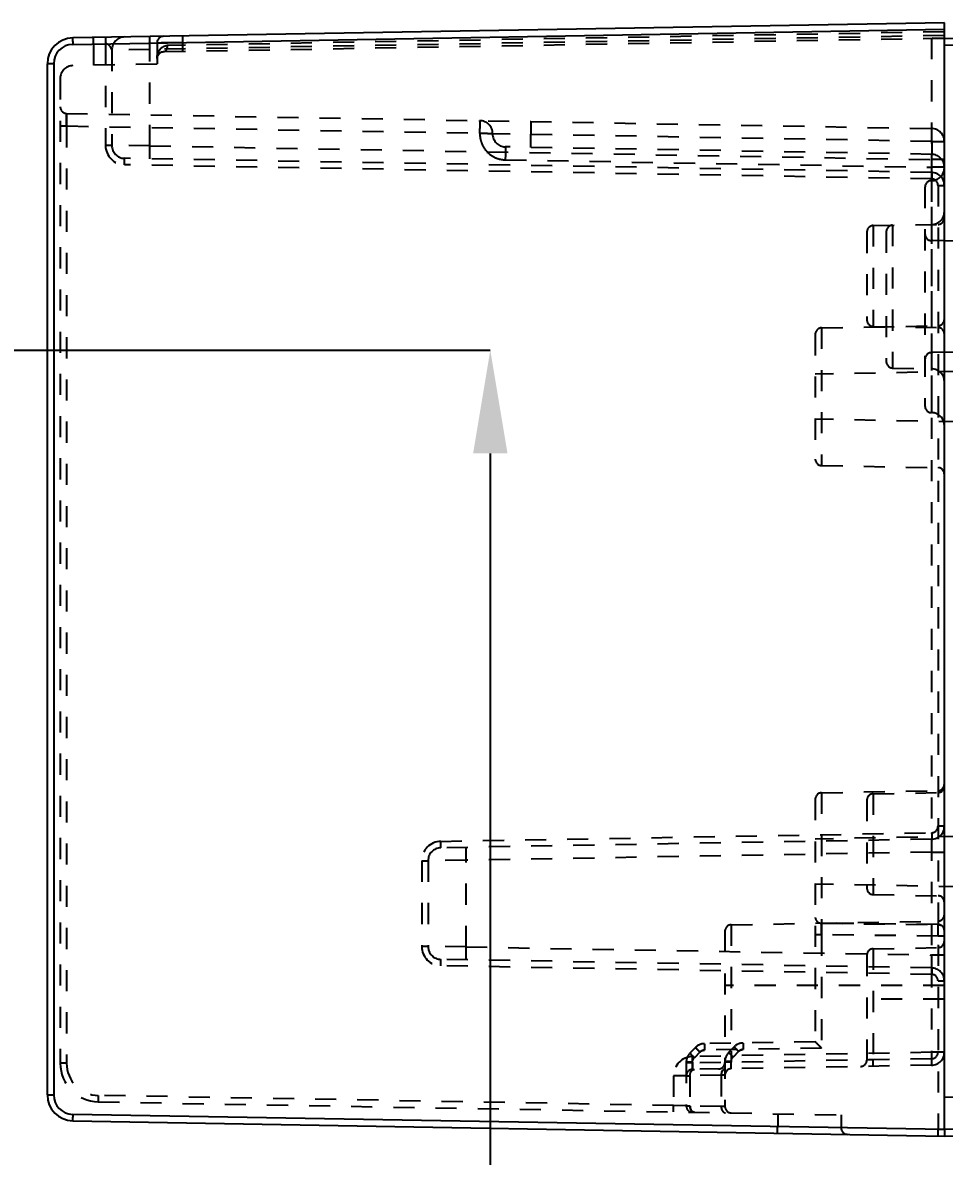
# Model space of a CAD drawing. Header units: millimetres. Extents: x 1803 to 4269, y -6912 to 1836.
# Drawn here: x 3189.3 to 3260.7, y -3.8 to 84 of the extents above; entities that cross this region are included whole.
import ezdxf

# ---------------------------------------------------------------- set-up
doc = ezdxf.new("R2010")
doc.units = ezdxf.units.MM
doc.header["$LTSCALE"] = 16.335
doc.header["$PDMODE"] = 3
doc.header["$PDSIZE"] = 0.3125
doc.linetypes.add('HIDDEN', pattern=[0.2, 0.1, -0.1])
doc.layers.get('0').update_dxf_attribs({"linetype": 'CONTINUOUS'})
doc.layers.get('Defpoints').update_dxf_attribs({"linetype": 'CONTINUOUS'})
doc.layers.add('DEFAULT_2', color=8, linetype='HIDDEN')
doc.styles.get("Standard").update_dxf_attribs({"font": 'txt', "width": 0.8})
doc.dimstyles.new('11', dxfattribs={"dimtxt": 8, "dimasz": 8, "dimexe": 0, "dimexo": 0, "dimgap": 0, "dimtad": 0, "dimdsep": 46, "dimtxsty": 'Standard', "dimcen": 0, "dimclrd": 4, "dimclre": 4, "dimclrt": 6, "dimazin": 0, "dimtp": 0.01, "dimtm": 0.01, "dimtfac": 1, "dimtofl": 0, "dimtmove": 0, "dimatfit": 3, "dimfxl": 0, "dimtolj": 1, "dimarcsym": 0})

# ---------------------------------------------------------------- blocks, each defined once
blk = doc.blocks.new('*D6')
at = {"color": 4, "lineweight": -2}
for p, q in [((3149.382, 58.666), (3225.516, 58.666)), ((3225.516, 50.666), (3225.516, -39.573)), ((3225.516, -153.334), (3225.516, -55.573)), ((3149.382, -161.334), (3225.516, -161.334))]:
    blk.add_line(p, q, dxfattribs=at)
at = {"color": 4}
for points in [[(3224.182, 50.666), (3226.849, 50.666), (3225.516, 58.666)], [(3224.182, -153.334), (3226.849, -153.334), (3225.516, -161.334)]]:
    blk.add_solid(points, dxfattribs=at)
at = {"layer": 'Defpoints', "color": 0}
for p in [(3149.382, 58.666), (3225.516, 58.666), (3149.382, -161.334)]:
    blk.add_point(p, dxfattribs=at)
at = {"color": 6, "insert": (3225.516, -47.573), "char_height": 8, "attachment_point": 5, "rotation": 90}
blk.add_mtext('\\A1;220', dxfattribs=at)

msp = doc.modelspace()

# ---------------------------------------------------------------- linework, layer by layer
at = {"color": 7, "linetype": 'Continuous'}
for p, q in [((3260.694, 84.021), (3193.159, 82.842)), ((3193.159, 82.342), (3260.694, 83.521)), ((3260.694, -1.692), (3260.694, 84.021)), ((3296.203, 82.188), (3260.694, 82.808)), ((3260.694, 82.308), (3293.746, 81.731)), ((3191.194, 0.986), (3191.194, 80.842)), ((3191.685, 80.842), (3191.194, 80.842)), ((3191.685, 80.842), (3191.685, 0.986)), ((3191.194, 0.986), (3191.685, 0.986)), ((3260.694, -1.692), (3193.159, -0.514)), ((3193.159, -1.014), (3260.694, -2.192)), ((3266.703, -1.588), (3260.694, -1.692)), ((3260.694, -2.192), (3270.203, -2.026))]:
    msp.add_line(p, q, dxfattribs=at)
for centre, radius, start, end in [((3193.194, 80.842), 2, 91, 180), ((3193.185, 80.842), 1.5, 90.99969, 179.99388), ((3193.194, 0.986), 2, 180, 269), ((3193.185, 0.986), 1.5, 180.00597, 269.0002)]:
    msp.add_arc(centre, radius, start, end, dxfattribs=at)
for points, knots in [([(3193.159, 82.842), (3193.158, 82.842), (3193.158, 82.837), (3193.157, 82.831), (3193.157, 82.818), (3193.156, 82.794), (3193.156, 82.752), (3193.155, 82.691), (3193.156, 82.616), (3193.157, 82.498), (3193.158, 82.406), (3193.159, 82.342)], [0, 0, 0, 0, 0.005172, 0.019758, 0.043651, 0.076615, 0.168733, 0.292893, 0.444316, 0.617851, 1, 1, 1, 1]), ([(3193.159, -0.514), (3193.158, -0.577), (3193.157, -0.67), (3193.156, -0.788), (3193.155, -0.863), (3193.156, -0.924), (3193.156, -0.966), (3193.157, -0.99), (3193.157, -1.003), (3193.158, -1.009), (3193.158, -1.014), (3193.159, -1.014)], [0, 0, 0, 0, 0.38185, 0.555134, 0.706574, 0.830886, 0.923122, 0.956173, 0.980151, 0.994803, 1, 1, 1, 1])]:
    msp.add_open_spline(points, degree=3, knots=knots, dxfattribs=at)
at = {"layer": 'DEFAULT_2', "color": 8, "linetype": 'HIDDEN'}
for p, q in [((3260.694, 83.021), (3199.142, 81.947)), ((3260.694, 82.808), (3200.185, 81.751)), ((3260.694, 83.308), (3200.48, 82.251)), ((3259.711, 82.825), (3259.711, 4.29)), ((3260.694, 82.808), (3259.751, 82.824)), ((3194.781, 82.37), (3194.781, 80.722)), ((3195.703, 82.386), (3195.703, 74.516)), ((3199.142, 81.947), (3196.194, 81.912)), ((3196.194, 81.912), (3196.194, 74.516)), ((3199.142, 74.482), (3199.142, 81.947)), ((3201.659, 82.49), (3199.694, 82.465)), ((3199.694, 82.465), (3201.659, 82.49)), ((3199.694, 82.465), (3199.694, 80.808)), ((3201.659, 82.49), (3201.659, 82.277)), ((3199.694, 80.808), (3193.176, 80.694)), ((3192.194, 79.694), (3192.194, 3.452)), ((3270.203, 79.642), (3260.694, 79.808)), ((3192.685, 76.995), (3259.711, 75.825)), ((3192.685, 75.995), (3192.194, 75.995)), ((3192.685, 75.995), (3192.685, 3.451)), ((3259.711, 74.825), (3192.685, 75.995)), ((3259.711, 74.825), (3260.694, 74.825)), ((3196.194, 74.516), (3195.703, 74.516)), ((3199.142, 74.482), (3196.194, 74.516)), ((3199.142, 74.482), (3259.711, 73.425)), ((3259.711, 73.825), (3226.676, 74.401)), ((3259.711, 72.425), (3197.176, 73.516)), ((3259.711, 71.925), (3197.177, 73.016)), ((3226.677, 73.402), (3259.711, 72.825)), ((3260.694, 73.425), (3259.711, 73.425)), ((3260.694, 72.825), (3259.711, 72.825)), ((3259.194, 71.29), (3259.194, 54.325)), ((3259.694, 71.79), (3259.694, 53.825)), ((3260.203, 71.425), (3260.203, -1.684)), ((3260.203, 71.425), (3260.694, 71.425)), ((3254.694, 67.812), (3254.694, 61.004)), ((3255.185, 68.311), (3260.203, 68.399)), ((3255.185, 68.311), (3255.185, 60.504)), ((3256.194, 67.838), (3256.194, 57.778)), ((3256.685, 68.338), (3256.685, 57.278)), ((3264.694, 67.058), (3259.685, 67.145)), ((3250.694, 59.892), (3250.694, 50.224)), ((3251.185, 60.392), (3260.203, 60.549)), ((3251.185, 60.392), (3251.185, 49.724)), ((3255.185, 60.504), (3260.203, 60.416)), ((3264.694, 58.558), (3259.685, 58.47)), ((3256.685, 57.278), (3259.711, 57.225)), ((3261.894, 57.003), (3250.694, 56.808)), ((3261.894, 53.112), (3250.694, 53.308)), ((3251.185, 49.724), (3260.203, 49.566)), ((3250.694, 23.89), (3250.694, 5.108)), ((3251.185, 24.392), (3260.203, 24.549)), ((3251.185, 24.392), (3251.185, 14.287)), ((3254.694, 23.812), (3254.694, 17.004)), ((3255.185, 24.311), (3260.203, 24.399)), ((3255.185, 24.311), (3255.185, 16.504)), ((3221.677, 20.627), (3259.711, 21.29)), ((3260.694, 21.79), (3260.203, 21.79)), ((3259.711, 20.79), (3221.676, 20.127)), ((3261.894, 21.003), (3250.694, 20.808)), ((3259.711, 19.791), (3223.642, 19.161)), ((3259.711, 19.791), (3260.694, 19.791)), ((3220.203, 19.127), (3220.203, 12.488)), ((3220.203, 19.127), (3220.694, 19.127)), ((3223.642, 19.161), (3220.694, 19.127)), ((3220.694, 19.127), (3220.694, 12.489)), ((3223.642, 12.454), (3223.642, 19.161)), ((3261.894, 17.112), (3250.694, 17.308)), ((3255.185, 16.504), (3260.203, 16.416)), ((3244.185, 14.169), (3260.203, 14.449)), ((3244.185, 14.169), (3244.185, 3.519)), ((3260.203, 14.184), (3251.185, 14.287)), ((3260.203, 14.184), (3251.185, 14.287)), ((3251.185, 14.287), (3260.203, 14.184)), ((3251.185, 14.287), (3260.203, 14.184)), ((3243.694, 13.669), (3243.694, 0.096)), ((3251.185, 13.393), (3250.694, 13.393)), ((3260.203, 13.297), (3251.185, 13.393)), ((3251.185, 13.393), (3251.185, 4.616)), ((3260.694, 13.297), (3260.203, 13.297)), ((3220.694, 12.489), (3220.203, 12.489)), ((3223.642, 12.454), (3220.694, 12.489)), ((3223.642, 12.454), (3259.711, 11.825)), ((3255.185, 12.311), (3260.203, 12.399)), ((3255.185, 12.311), (3255.185, 3.711)), ((3259.711, 10.825), (3221.676, 11.489)), ((3254.694, 11.81), (3254.694, 3.694)), ((3260.694, 11.825), (3259.711, 11.825)), ((3259.711, 10.325), (3221.677, 10.989)), ((3260.203, 9.825), (3260.694, 9.825)), ((3260.694, 9.458), (3243.694, 9.458)), ((3260.694, 8.408), (3254.694, 8.408)), ((3241.407, 4.659), (3240.981, 4.225)), ((3250.694, 5.108), (3242.103, 4.958)), ((3251.185, 4.616), (3242.103, 4.458)), ((3244.407, 4.711), (3243.981, 4.277)), ((3241.185, 3.524), (3240.694, 3.524)), ((3240.694, 3.524), (3240.694, 0.148)), ((3259.711, 4.29), (3241.185, 3.967)), ((3259.711, 3.79), (3241.185, 3.467)), ((3241.185, 3.524), (3241.185, 3.467)), ((3241.755, 4.308), (3241.329, 3.874)), ((3244.185, 3.576), (3243.694, 3.576)), ((3244.185, 3.519), (3243.694, 3.502)), ((3244.185, 3.519), (3243.694, 3.519)), ((3244.755, 4.361), (3244.329, 3.927)), ((3255.185, 3.711), (3254.694, 3.694)), ((3260.694, 4.29), (3259.711, 4.29)), ((3192.685, 3.452), (3192.194, 3.452)), ((3241.185, 3.467), (3240.694, 3.467)), ((3259.711, 3.29), (3241.185, 2.967)), ((3240.694, 2.467), (3239.711, 2.467)), ((3239.711, 2.467), (3239.711, 0.174)), ((3240.694, 2.467), (3240.987, 2.47)), ((3243.401, 2.512), (3240.987, 2.47)), ((3240.987, 2.47), (3240.987, 0.146)), ((3243.694, 2.52), (3243.401, 2.512)), ((3243.401, 2.512), (3243.401, 0.104)), ((3239.711, 0.174), (3195.142, 0.952)), ((3260.694, 0.807), (3265.203, 0.886)), ((3195.142, 0.452), (3252.694, -0.553)), ((3240.694, 0.148), (3239.711, 0.174)), ((3240.694, 0.148), (3240.987, 0.146)), ((3243.401, 0.104), (3240.987, 0.146)), ((3243.694, 0.096), (3243.401, 0.104)), ((3247.781, -0.467), (3247.781, -1.467)), ((3252.694, -0.553), (3252.694, -1.561)), ((3260.694, -1.684), (3260.203, -1.684)), ((3260.694, -1.684), (3260.694, -2.192))]:
    msp.add_line(p, q, dxfattribs=at)
for centre, radius, start, end in [((3197.194, 81.912), 1, 91, 180), ((3200.194, 82.465), 0.5, 90.99812, 179.99998), ((3200.194, 81.252), 0.5, 91, 180), ((3200.929, 81.252), 1.235, 166.38592, 180.0272), ((3193.194, 79.694), 1, 91, 180), ((3192.694, 77.495), 0.5, 180, 269), ((3224.694, 75.436), 1, 359.00873, 89), ((3259.694, 74.825), 1, 0, 89), ((3226.55, 75.405), 1.846, 179.04544, 185.53092), ((3226.694, 75.401), 1, 179.00872, 269.00127), ((3197.203, 74.516), 1.5, 180.00305, 269.00309), ((3197.194, 74.516), 1, 180, 269), ((3259.694, 72.825), 1, 0, 89), ((3226.717, 75.424), 2.023, 246.68276, 262.87584), ((3226.712, 75.384), 1.983, 262.88062, 268.98303), ((3259.694, 72.79), 1, 270, 0), ((3259.694, 71.425), 1, 0, 89), ((3259.694, 71.29), 0.5, 90, 180), ((3259.703, 71.425), 0.5, 359.99999, 89.00002), ((3259.694, 69.39), 1, 271, 0), ((3260.194, 68.899), 0.5, 271, 0), ((3255.194, 67.812), 0.5, 91, 180), ((3256.694, 67.838), 0.5, 91, 180), ((3259.694, 67.645), 0.5, 180, 269), ((3255.194, 61.004), 0.5, 180, 269), ((3260.194, 61.049), 0.5, 271, 0), ((3251.194, 59.892), 0.5, 91, 180), ((3260.194, 59.916), 0.5, 0, 89), ((3259.694, 57.97), 0.5, 91, 180), ((3256.694, 57.778), 0.5, 180, 269), ((3259.694, 56.225), 1, 0, 89), ((3259.694, 54.325), 0.5, 180, 270), ((3259.694, 52.825), 1, 0, 90), ((3251.194, 50.224), 0.5, 180, 269), ((3260.194, 49.066), 0.5, 0, 89), ((3260.194, 25.049), 0.5, 271, 0), ((3260.194, 24.899), 0.5, 271, 0), ((3251.194, 23.892), 0.5, 91, 180), ((3255.194, 23.812), 0.5, 91, 180), ((3259.694, 21.79), 1, 271, 0), ((3259.703, 21.79), 0.5, 270.99998, 0.00001), ((3221.703, 19.127), 1.5, 90.99677, 179.99681), ((3221.694, 19.127), 1, 90.99873, 179.99998), ((3255.194, 17.004), 0.5, 180, 269), ((3260.194, 15.916), 0.5, 0, 89), ((3260.194, 14.949), 0.5, 271, 0), ((3244.194, 13.67), 0.5, 91, 180), ((3236.396, 13.932), 23.808, 0.07183, 0.60708), ((3177.991, 13.792), 82.213, 359.65499, 0.11844), ((3221.703, 12.489), 1.5, 180.00305, 269.00309), ((3221.694, 12.489), 1, 180.00002, 269.00126), ((3255.194, 11.812), 0.5, 91, 180), ((3260.194, 12.899), 0.5, 271, 0), ((3259.694, 9.825), 1, 0, 89), ((3259.703, 9.825), 0.5, 359.99999, 89.00002), ((3242.12, 3.958), 1, 91, 135.5), ((3245.12, 4.01), 1, 91, 135.5), ((3241.211, 2.467), 1.5, 90.99955, 179.99409), ((3241.694, 3.524), 1, 135.5, 180), ((3244.694, 3.576), 1, 135.5, 180), ((3254.194, 3.694), 0.5, 271, 0), ((3259.694, 4.29), 1, 271, 0), ((3259.703, 4.29), 0.5, 270.99999, 0.00001), ((3195.194, 3.452), 3, 180, 269), ((3195.185, 3.452), 2.5, 180.00816, 268.99977), ((3241.194, 2.467), 0.5, 91, 180), ((3265.949, 3.027), 24.768, 178.98127, 179.55992), ((3243.194, 3.502), 0.5, 271, 0), ((3244.194, 2.52), 0.5, 91, 180), ((3241.194, 0.148), 0.5, 180, 269), ((3244.034, 0.099), 0.633, 179.57343, 185.1365), ((3244.194, 0.096), 0.5, 180, 269), ((3253.194, -1.561), 0.5, 180, 269)]:
    msp.add_arc(centre, radius, start, end, dxfattribs=at)
for points, knots in [([(3194.781, 82.37), (3194.78, 82.432), (3194.779, 82.524), (3194.778, 82.641), (3194.777, 82.719), (3194.778, 82.781), (3194.778, 82.823), (3194.779, 82.847), (3194.779, 82.86), (3194.781, 82.865), (3194.78, 82.87), (3194.781, 82.87)], [0, 0, 0, 0, 0.370112, 0.548887, 0.706758, 0.833087, 0.92481, 0.957333, 0.980773, 0.995002, 1, 1, 1, 1]), ([(3195.703, 82.886), (3195.702, 82.886), (3195.702, 82.881), (3195.701, 82.875), (3195.701, 82.862), (3195.7, 82.838), (3195.699, 82.795), (3195.699, 82.732), (3195.699, 82.654), (3195.7, 82.537), (3195.702, 82.447), (3195.703, 82.386)], [0, 0, 0, 0, 0.005231, 0.020085, 0.044431, 0.078031, 0.171986, 0.299914, 0.458045, 0.635703, 1, 1, 1, 1]), ([(3199.142, 81.947), (3199.14, 82.011), (3199.138, 82.139), (3199.136, 82.324), (3199.135, 82.495), (3199.134, 82.644), (3199.134, 82.753), (3199.135, 82.825), (3199.136, 82.867), (3199.137, 82.9), (3199.138, 82.925), (3199.14, 82.936), (3199.14, 82.946), (3199.142, 82.946)], [0, 0, 0, 0, 0.194574, 0.382415, 0.555216, 0.706577, 0.83085, 0.881362, 0.923384, 0.956446, 0.980326, 0.994857, 1, 1, 1, 1]), ([(3201.659, 82.99), (3201.658, 82.99), (3201.658, 82.985), (3201.657, 82.98), (3201.657, 82.967), (3201.656, 82.943), (3201.656, 82.901), (3201.655, 82.84), (3201.656, 82.765), (3201.657, 82.647), (3201.658, 82.554), (3201.659, 82.49)], [0, 0, 0, 0, 0.005172, 0.019758, 0.043651, 0.076615, 0.168733, 0.292893, 0.444316, 0.617851, 1, 1, 1, 1]), ([(3196.194, 81.912), (3196.193, 81.921), (3196.181, 81.949), (3196.165, 82.004), (3196.13, 82.077), (3196.062, 82.191), (3195.933, 82.323), (3195.782, 82.389), (3195.703, 82.386)], [0, 0, 0, 0, 0.035756, 0.123818, 0.239358, 0.37161, 0.669585, 1, 1, 1, 1]), ([(3199.694, 81.252), (3199.694, 81.361), (3199.723, 81.583), (3199.859, 81.897), (3200.106, 82.164), (3200.352, 82.249), (3200.48, 82.251)], [0, 0, 0, 0, 0.236065, 0.475499, 0.724752, 1, 1, 1, 1]), ([(3200.042, 82.076), (3200.018, 82.056), (3199.93, 81.972), (3199.86, 81.869), (3199.819, 81.788)], [0, 0, 0, 0, 0.255976, 1, 1, 1, 1]), ([(3200.48, 82.251), (3200.481, 82.19), (3200.465, 82.067), (3200.403, 81.872), (3200.271, 81.753), (3200.185, 81.751)], [0, 0, 0, 0, 0.297123, 0.585121, 1, 1, 1, 1]), ([(3201.659, 82.277), (3201.66, 82.215), (3201.661, 82.124), (3201.662, 82.006), (3201.663, 81.929), (3201.662, 81.866), (3201.662, 81.824), (3201.661, 81.8), (3201.661, 81.788), (3201.66, 81.782), (3201.66, 81.777), (3201.659, 81.777)], [0, 0, 0, 0, 0.370113, 0.548888, 0.706759, 0.833087, 0.924809, 0.957331, 0.980771, 0.995001, 1, 1, 1, 1]), ([(3192.685, 76.995), (3192.683, 76.995), (3192.686, 76.984), (3192.682, 76.973), (3192.683, 76.947), (3192.682, 76.915), (3192.682, 76.873), (3192.682, 76.801), (3192.681, 76.693), (3192.682, 76.543), (3192.682, 76.373), (3192.684, 76.187), (3192.685, 76.06), (3192.685, 75.995)], [0, 0, 0, 0, 0.005066, 0.019863, 0.044055, 0.07727, 0.119135, 0.169275, 0.292878, 0.444399, 0.617461, 0.805013, 1, 1, 1, 1]), ([(3192.685, 75.995), (3192.685, 76.06), (3192.684, 76.187), (3192.682, 76.373), (3192.682, 76.543), (3192.681, 76.693), (3192.682, 76.801), (3192.682, 76.873), (3192.682, 76.915), (3192.683, 76.947), (3192.682, 76.973), (3192.686, 76.984), (3192.683, 76.995), (3192.685, 76.995)], [0, 0, 0, 0, 0.194991, 0.382542, 0.555603, 0.707123, 0.830724, 0.880864, 0.922729, 0.955945, 0.980137, 0.994934, 1, 1, 1, 1]), ([(3224.711, 75.436), (3224.712, 75.501), (3224.714, 75.628), (3224.717, 75.813), (3224.718, 75.984), (3224.719, 76.134), (3224.718, 76.242), (3224.718, 76.315), (3224.717, 76.357), (3224.716, 76.389), (3224.715, 76.415), (3224.713, 76.426), (3224.713, 76.436), (3224.711, 76.436)], [0, 0, 0, 0, 0.194589, 0.382483, 0.555344, 0.706733, 0.830963, 0.881442, 0.923443, 0.956491, 0.980351, 0.994864, 1, 1, 1, 1]), ([(3228.642, 76.367), (3228.643, 76.367), (3228.643, 76.359), (3228.645, 76.348), (3228.646, 76.325), (3228.647, 76.294), (3228.648, 76.252), (3228.649, 76.178), (3228.649, 76.064), (3228.648, 75.908), (3228.646, 75.672), (3228.644, 75.49), (3228.642, 75.367)], [0, 0, 0, 0, 0.004388, 0.017167, 0.03906, 0.070665, 0.112367, 0.163771, 0.293294, 0.453164, 0.632119, 1, 1, 1, 1]), ([(3259.711, 74.825), (3259.712, 74.89), (3259.714, 75.017), (3259.717, 75.202), (3259.718, 75.373), (3259.719, 75.523), (3259.718, 75.632), (3259.718, 75.704), (3259.717, 75.746), (3259.716, 75.778), (3259.715, 75.804), (3259.713, 75.815), (3259.713, 75.825), (3259.711, 75.825)], [0, 0, 0, 0, 0.19458, 0.382472, 0.555333, 0.706724, 0.830956, 0.881436, 0.92344, 0.956492, 0.980355, 0.994869, 1, 1, 1, 1]), ([(3225.694, 75.436), (3225.694, 75.429), (3225.658, 75.422), (3225.611, 75.419), (3225.517, 75.42), (3225.399, 75.424), (3225.251, 75.427), (3225.02, 75.43), (3224.837, 75.434), (3224.711, 75.436)], [0, 0, 0, 0, 0.022, 0.07868, 0.170496, 0.294023, 0.444763, 0.617175, 1, 1, 1, 1]), ([(3224.863, 74.638), (3224.961, 74.403), (3225.248, 73.964), (3225.682, 73.667), (3225.916, 73.566)], [0, 0, 0, 0, 0.500014, 1, 1, 1, 1]), ([(3228.642, 75.367), (3228.64, 75.302), (3228.638, 75.175), (3228.636, 74.99), (3228.635, 74.819), (3228.634, 74.669), (3228.634, 74.56), (3228.635, 74.488), (3228.636, 74.446), (3228.637, 74.414), (3228.638, 74.388), (3228.64, 74.377), (3228.64, 74.367), (3228.642, 74.367)], [0, 0, 0, 0, 0.194566, 0.382404, 0.555205, 0.706568, 0.830844, 0.881358, 0.923381, 0.956445, 0.980326, 0.994857, 1, 1, 1, 1]), ([(3259.711, 74.825), (3259.712, 74.76), (3259.714, 74.632), (3259.717, 74.447), (3259.718, 74.276), (3259.719, 74.127), (3259.718, 74.018), (3259.718, 73.947), (3259.717, 73.905), (3259.716, 73.872), (3259.715, 73.846), (3259.713, 73.835), (3259.713, 73.825), (3259.711, 73.825)], [0, 0, 0, 0, 0.194965, 0.382482, 0.555504, 0.706982, 0.830543, 0.880666, 0.922518, 0.955727, 0.979925, 0.994758, 1, 1, 1, 1]), ([(3199.142, 73.482), (3199.14, 73.482), (3199.14, 73.492), (3199.138, 73.503), (3199.137, 73.529), (3199.136, 73.561), (3199.135, 73.603), (3199.134, 73.675), (3199.134, 73.784), (3199.135, 73.933), (3199.136, 74.104), (3199.138, 74.289), (3199.14, 74.417), (3199.142, 74.482)], [0, 0, 0, 0, 0.005134, 0.019641, 0.043491, 0.076525, 0.1185, 0.168941, 0.293113, 0.444484, 0.617394, 0.805377, 1, 1, 1, 1]), ([(3226.676, 74.401), (3226.678, 74.401), (3226.678, 74.393), (3226.68, 74.383), (3226.681, 74.359), (3226.682, 74.328), (3226.683, 74.286), (3226.684, 74.212), (3226.684, 74.098), (3226.683, 73.942), (3226.681, 73.707), (3226.679, 73.524), (3226.676, 73.402)], [0, 0, 0, 0, 0.004388, 0.017166, 0.039058, 0.07066, 0.11236, 0.163759, 0.293275, 0.453141, 0.632096, 1, 1, 1, 1]), ([(3259.711, 72.825), (3259.712, 72.89), (3259.714, 73.017), (3259.717, 73.202), (3259.718, 73.373), (3259.719, 73.523), (3259.718, 73.632), (3259.718, 73.704), (3259.717, 73.746), (3259.716, 73.778), (3259.715, 73.804), (3259.713, 73.815), (3259.713, 73.825), (3259.711, 73.825)], [0, 0, 0, 0, 0.194588, 0.382483, 0.555344, 0.706733, 0.83096, 0.881439, 0.923443, 0.956496, 0.98036, 0.994873, 1, 1, 1, 1]), ([(3197.176, 73.016), (3197.178, 73.078), (3197.179, 73.17), (3197.18, 73.287), (3197.18, 73.365), (3197.18, 73.427), (3197.179, 73.469), (3197.178, 73.493), (3197.178, 73.506), (3197.177, 73.511), (3197.177, 73.516), (3197.176, 73.516)], [0, 0, 0, 0, 0.370112, 0.548888, 0.70676, 0.833088, 0.924809, 0.957331, 0.980771, 0.995001, 1, 1, 1, 1]), ([(3259.718, 72.825), (3259.718, 72.84), (3259.718, 72.912), (3259.717, 73.047), (3259.714, 73.232), (3259.712, 73.36), (3259.711, 73.425)], [0, 0, 0, 0, 0.073441, 0.362029, 0.6748, 1, 1, 1, 1]), ([(3259.711, 72.425), (3259.713, 72.425), (3259.713, 72.435), (3259.715, 72.446), (3259.716, 72.472), (3259.717, 72.505), (3259.718, 72.547), (3259.718, 72.618), (3259.719, 72.712), (3259.718, 72.789), (3259.718, 72.825)], [0, 0, 0, 0, 0.013089, 0.050128, 0.110552, 0.193477, 0.297985, 0.423147, 0.731693, 1, 1, 1, 1]), ([(3259.711, 72.425), (3259.712, 72.425), (3259.712, 72.42), (3259.713, 72.414), (3259.713, 72.402), (3259.714, 72.378), (3259.715, 72.336), (3259.715, 72.273), (3259.715, 72.196), (3259.714, 72.078), (3259.712, 71.987), (3259.711, 71.925)], [0, 0, 0, 0, 0.004999, 0.019229, 0.042669, 0.075191, 0.166913, 0.293241, 0.451112, 0.629887, 1, 1, 1, 1]), ([(3259.711, 21.29), (3259.712, 21.229), (3259.714, 21.137), (3259.715, 21.019), (3259.715, 20.942), (3259.715, 20.88), (3259.714, 20.838), (3259.713, 20.813), (3259.713, 20.801), (3259.712, 20.795), (3259.712, 20.79), (3259.711, 20.79)], [0, 0, 0, 0, 0.370113, 0.548888, 0.706759, 0.833087, 0.924809, 0.957331, 0.980771, 0.995001, 1, 1, 1, 1]), ([(3221.676, 20.127), (3221.677, 20.127), (3221.677, 20.131), (3221.678, 20.137), (3221.678, 20.15), (3221.679, 20.174), (3221.68, 20.216), (3221.68, 20.278), (3221.68, 20.356), (3221.679, 20.473), (3221.678, 20.565), (3221.676, 20.627)], [0, 0, 0, 0, 0.004999, 0.019229, 0.042669, 0.075191, 0.166912, 0.29324, 0.451112, 0.629888, 1, 1, 1, 1]), ([(3259.711, 19.791), (3259.712, 19.856), (3259.714, 19.983), (3259.717, 20.168), (3259.718, 20.339), (3259.719, 20.488), (3259.718, 20.597), (3259.718, 20.669), (3259.717, 20.711), (3259.716, 20.743), (3259.715, 20.769), (3259.713, 20.78), (3259.713, 20.791), (3259.711, 20.79)], [0, 0, 0, 0, 0.194969, 0.38249, 0.555514, 0.706991, 0.83055, 0.880672, 0.922522, 0.95573, 0.979926, 0.994758, 1, 1, 1, 1]), ([(3223.642, 19.161), (3223.64, 19.226), (3223.638, 19.353), (3223.636, 19.538), (3223.635, 19.709), (3223.634, 19.859), (3223.634, 19.968), (3223.635, 20.04), (3223.636, 20.082), (3223.637, 20.114), (3223.638, 20.14), (3223.64, 20.151), (3223.64, 20.161), (3223.642, 20.161)], [0, 0, 0, 0, 0.194574, 0.382415, 0.555216, 0.706577, 0.83085, 0.881362, 0.923384, 0.956446, 0.980326, 0.994857, 1, 1, 1, 1]), ([(3250.694, 14.734), (3250.694, 14.619), (3250.783, 14.434), (3250.997, 14.315), (3251.123, 14.288), (3251.185, 14.287)], [0, 0, 0, 0, 0.476762, 0.742605, 1, 1, 1, 1]), ([(3251.185, 14.287), (3251.185, 14.235), (3251.183, 13.937), (3251.184, 13.639), (3251.185, 13.393)], [0, 0, 0, 0, 0.176096, 1, 1, 1, 1]), ([(3251.185, 13.393), (3251.185, 13.484), (3251.184, 13.782), (3251.183, 14.08), (3251.185, 14.287)], [0, 0, 0, 0, 0.304353, 1, 1, 1, 1]), ([(3251.185, 13.393), (3251.185, 13.484), (3251.184, 13.782), (3251.183, 14.08), (3251.185, 14.287)], [0, 0, 0, 0, 0.304353, 1, 1, 1, 1]), ([(3260.203, 13.297), (3260.203, 13.386), (3260.204, 13.682), (3260.205, 13.978), (3260.203, 14.184)], [0, 0, 0, 0, 0.303587, 1, 1, 1, 1]), ([(3260.203, 13.297), (3260.203, 13.386), (3260.204, 13.682), (3260.205, 13.978), (3260.203, 14.184)], [0, 0, 0, 0, 0.303588, 1, 1, 1, 1]), ([(3260.694, 13.74), (3260.694, 13.854), (3260.604, 14.039), (3260.391, 14.157), (3260.265, 14.183), (3260.203, 14.184)], [0, 0, 0, 0, 0.475468, 0.741745, 1, 1, 1, 1]), ([(3260.203, 14.184), (3260.222, 14.184), (3260.305, 14.177), (3260.387, 14.152), (3260.443, 14.124)], [0, 0, 0, 0, 0.239247, 1, 1, 1, 1]), ([(3223.642, 11.454), (3223.64, 11.454), (3223.64, 11.464), (3223.638, 11.476), (3223.637, 11.501), (3223.636, 11.533), (3223.635, 11.575), (3223.634, 11.648), (3223.634, 11.756), (3223.635, 11.906), (3223.636, 12.077), (3223.638, 12.262), (3223.64, 12.389), (3223.642, 12.454)], [0, 0, 0, 0, 0.005134, 0.019641, 0.043491, 0.076525, 0.1185, 0.168941, 0.293113, 0.444484, 0.617394, 0.805377, 1, 1, 1, 1]), ([(3221.676, 10.989), (3221.678, 11.05), (3221.679, 11.142), (3221.68, 11.26), (3221.68, 11.337), (3221.68, 11.399), (3221.679, 11.442), (3221.678, 11.466), (3221.678, 11.478), (3221.677, 11.484), (3221.677, 11.489), (3221.676, 11.489)], [0, 0, 0, 0, 0.370112, 0.548888, 0.70676, 0.833088, 0.924809, 0.957331, 0.980771, 0.995001, 1, 1, 1, 1]), ([(3259.711, 10.825), (3259.713, 10.825), (3259.713, 10.835), (3259.715, 10.846), (3259.716, 10.872), (3259.717, 10.905), (3259.718, 10.947), (3259.718, 11.018), (3259.719, 11.127), (3259.718, 11.276), (3259.717, 11.447), (3259.714, 11.632), (3259.712, 11.76), (3259.711, 11.825)], [0, 0, 0, 0, 0.005242, 0.020074, 0.044271, 0.077479, 0.119329, 0.16945, 0.293009, 0.444485, 0.617506, 0.805027, 1, 1, 1, 1]), ([(3259.711, 10.825), (3259.712, 10.825), (3259.712, 10.82), (3259.713, 10.814), (3259.713, 10.802), (3259.714, 10.778), (3259.715, 10.736), (3259.715, 10.673), (3259.715, 10.596), (3259.714, 10.478), (3259.712, 10.387), (3259.711, 10.325)], [0, 0, 0, 0, 0.004999, 0.019229, 0.042669, 0.075191, 0.166913, 0.293241, 0.451112, 0.629887, 1, 1, 1, 1]), ([(3241.755, 4.308), (3241.711, 4.351), (3241.647, 4.415), (3241.565, 4.497), (3241.511, 4.551), (3241.467, 4.595), (3241.438, 4.624), (3241.422, 4.642), (3241.413, 4.65), (3241.41, 4.655), (3241.406, 4.658), (3241.407, 4.659)], [0, 0, 0, 0, 0.370607, 0.549243, 0.706945, 0.833204, 0.924933, 0.957466, 0.980909, 0.995117, 1, 1, 1, 1]), ([(3242.103, 4.958), (3242.102, 4.958), (3242.102, 4.953), (3242.101, 4.947), (3242.101, 4.935), (3242.1, 4.911), (3242.099, 4.868), (3242.099, 4.806), (3242.099, 4.729), (3242.1, 4.611), (3242.102, 4.519), (3242.103, 4.458)], [0, 0, 0, 0, 0.004999, 0.019229, 0.042669, 0.075191, 0.166913, 0.293241, 0.451112, 0.629887, 1, 1, 1, 1]), ([(3244.755, 4.361), (3244.711, 4.403), (3244.647, 4.467), (3244.565, 4.549), (3244.511, 4.603), (3244.467, 4.647), (3244.438, 4.677), (3244.422, 4.694), (3244.413, 4.703), (3244.41, 4.708), (3244.406, 4.711), (3244.407, 4.711)], [0, 0, 0, 0, 0.370607, 0.549243, 0.706945, 0.833204, 0.924933, 0.957466, 0.980909, 0.995117, 1, 1, 1, 1]), ([(3245.103, 5.01), (3245.102, 5.01), (3245.102, 5.005), (3245.101, 5), (3245.101, 4.987), (3245.1, 4.963), (3245.099, 4.921), (3245.099, 4.858), (3245.099, 4.781), (3245.1, 4.663), (3245.102, 4.572), (3245.103, 4.51)], [0, 0, 0, 0, 0.004999, 0.019229, 0.042669, 0.075191, 0.166913, 0.293241, 0.451112, 0.629887, 1, 1, 1, 1]), ([(3251.185, 4.616), (3251.13, 4.67), (3250.965, 4.833), (3250.801, 4.997), (3250.694, 5.108)], [0, 0, 0, 0, 0.333859, 1, 1, 1, 1]), ([(3240.981, 4.225), (3240.98, 4.224), (3240.984, 4.221), (3240.987, 4.217), (3240.996, 4.208), (3241.012, 4.19), (3241.041, 4.161), (3241.084, 4.117), (3241.138, 4.063), (3241.221, 3.981), (3241.285, 3.917), (3241.329, 3.874)], [0, 0, 0, 0, 0.004858, 0.018998, 0.042343, 0.074758, 0.166244, 0.292326, 0.449997, 0.628752, 1, 1, 1, 1]), ([(3241.185, 2.967), (3241.187, 2.967), (3241.187, 2.976), (3241.189, 2.986), (3241.189, 3.01), (3241.191, 3.041), (3241.191, 3.082), (3241.192, 3.156), (3241.193, 3.27), (3241.192, 3.426), (3241.19, 3.662), (3241.187, 3.844), (3241.185, 3.967)], [0, 0, 0, 0, 0.004388, 0.017166, 0.039058, 0.07066, 0.11236, 0.163759, 0.293275, 0.453141, 0.632096, 1, 1, 1, 1]), ([(3243.981, 4.277), (3243.98, 4.277), (3243.984, 4.274), (3243.987, 4.269), (3243.996, 4.26), (3244.012, 4.243), (3244.041, 4.213), (3244.084, 4.169), (3244.138, 4.115), (3244.221, 4.033), (3244.285, 3.97), (3244.329, 3.927)], [0, 0, 0, 0, 0.004858, 0.018998, 0.042343, 0.074758, 0.166244, 0.292326, 0.449997, 0.628752, 1, 1, 1, 1]), ([(3244.185, 3.019), (3244.184, 3.019), (3244.185, 3.025), (3244.183, 3.03), (3244.183, 3.043), (3244.182, 3.068), (3244.182, 3.109), (3244.181, 3.17), (3244.182, 3.245), (3244.183, 3.363), (3244.184, 3.456), (3244.185, 3.519)], [0, 0, 0, 0, 0.005242, 0.020074, 0.044272, 0.07748, 0.169451, 0.293009, 0.444481, 0.6175, 1, 1, 1, 1]), ([(3244.185, 3.019), (3244.186, 3.019), (3244.186, 3.024), (3244.187, 3.03), (3244.187, 3.042), (3244.188, 3.067), (3244.189, 3.109), (3244.189, 3.171), (3244.189, 3.248), (3244.188, 3.366), (3244.186, 3.458), (3244.185, 3.519)], [0, 0, 0, 0, 0.004999, 0.019229, 0.042669, 0.075191, 0.166913, 0.293241, 0.451112, 0.629887, 1, 1, 1, 1]), ([(3255.185, 3.211), (3255.186, 3.211), (3255.186, 3.216), (3255.187, 3.222), (3255.187, 3.234), (3255.188, 3.259), (3255.189, 3.301), (3255.189, 3.363), (3255.189, 3.44), (3255.188, 3.558), (3255.186, 3.65), (3255.185, 3.711)], [0, 0, 0, 0, 0.004999, 0.019229, 0.042669, 0.075191, 0.166913, 0.293241, 0.451112, 0.629887, 1, 1, 1, 1]), ([(3259.711, 3.29), (3259.713, 3.29), (3259.713, 3.3), (3259.715, 3.312), (3259.716, 3.337), (3259.717, 3.369), (3259.718, 3.412), (3259.718, 3.484), (3259.719, 3.593), (3259.718, 3.742), (3259.717, 3.913), (3259.714, 4.098), (3259.712, 4.225), (3259.711, 4.29)], [0, 0, 0, 0, 0.005127, 0.01964, 0.043504, 0.076557, 0.118561, 0.16904, 0.293267, 0.444656, 0.617517, 0.805412, 1, 1, 1, 1]), ([(3259.711, 3.29), (3259.712, 3.29), (3259.712, 3.295), (3259.713, 3.301), (3259.713, 3.313), (3259.714, 3.338), (3259.715, 3.38), (3259.715, 3.442), (3259.715, 3.519), (3259.714, 3.637), (3259.712, 3.729), (3259.711, 3.79)], [0, 0, 0, 0, 0.004999, 0.019229, 0.042669, 0.075191, 0.166913, 0.293241, 0.451112, 0.629887, 1, 1, 1, 1]), ([(3240.987, 2.47), (3240.986, 2.532), (3241.004, 2.655), (3241.084, 2.859), (3241.236, 2.968), (3241.332, 2.97)], [0, 0, 0, 0, 0.282668, 0.562109, 1, 1, 1, 1]), ([(3241.185, 3.467), (3241.184, 3.403), (3241.183, 3.311), (3241.182, 3.193), (3241.181, 3.118), (3241.182, 3.057), (3241.182, 3.015), (3241.183, 2.991), (3241.183, 2.978), (3241.185, 2.972), (3241.184, 2.967), (3241.185, 2.967)], [0, 0, 0, 0, 0.3825, 0.555519, 0.706991, 0.830549, 0.92252, 0.955728, 0.979926, 0.994758, 1, 1, 1, 1]), ([(3241.192, 3.271), (3241.192, 3.23), (3241.192, 3.157), (3241.192, 3.065), (3241.189, 3.006), (3241.188, 2.977), (3241.186, 2.969)], [0, 0, 0, 0, 0.411518, 0.719945, 0.914426, 1, 1, 1, 1]), ([(3243.746, 3.012), (3243.65, 3.01), (3243.498, 2.901), (3243.419, 2.697), (3243.4, 2.574), (3243.401, 2.512)], [0, 0, 0, 0, 0.437891, 0.717332, 1, 1, 1, 1]), ([(3243.444, 2.754), (3243.451, 2.773), (3243.48, 2.841), (3243.526, 2.903), (3243.567, 2.938)], [0, 0, 0, 0, 0.267333, 1, 1, 1, 1]), ([(3243.567, 2.938), (3243.577, 2.946), (3243.615, 2.975), (3243.658, 2.996), (3243.692, 3.004)], [0, 0, 0, 0, 0.266072, 1, 1, 1, 1]), ([(3195.142, 0.952), (3195.14, 0.888), (3195.139, 0.796), (3195.138, 0.678), (3195.138, 0.603), (3195.138, 0.542), (3195.138, 0.5), (3195.139, 0.476), (3195.14, 0.463), (3195.141, 0.457), (3195.141, 0.452), (3195.142, 0.452)], [0, 0, 0, 0, 0.38185, 0.555134, 0.706574, 0.830886, 0.923122, 0.956173, 0.980151, 0.994803, 1, 1, 1, 1]), ([(3239.711, -0.326), (3239.711, -0.326), (3239.711, -0.321), (3239.709, -0.316), (3239.709, -0.303), (3239.708, -0.279), (3239.708, -0.237), (3239.708, -0.174), (3239.708, -0.097), (3239.709, 0.021), (3239.71, 0.112), (3239.711, 0.174)], [0, 0, 0, 0, 0.004999, 0.019229, 0.042669, 0.075191, 0.166913, 0.293241, 0.451112, 0.629887, 1, 1, 1, 1]), ([(3241.332, -0.354), (3241.236, -0.353), (3241.084, -0.244), (3241.004, -0.04), (3240.986, 0.084), (3240.987, 0.146)], [0, 0, 0, 0, 0.437891, 0.717332, 1, 1, 1, 1]), ([(3240.987, 0.146), (3240.987, 0.126), (3240.99, 0.044), (3241.008, -0.038), (3241.03, -0.097)], [0, 0, 0, 0, 0.241822, 1, 1, 1, 1]), ([(3243.401, 0.104), (3243.4, 0.042), (3243.419, -0.082), (3243.498, -0.286), (3243.65, -0.395), (3243.746, -0.396)], [0, 0, 0, 0, 0.282668, 0.562109, 1, 1, 1, 1]), ([(3241.03, -0.097), (3241.037, -0.115), (3241.066, -0.183), (3241.112, -0.245), (3241.153, -0.28)], [0, 0, 0, 0, 0.267333, 1, 1, 1, 1]), ([(3241.201, -0.315), (3241.212, -0.321), (3241.253, -0.342), (3241.298, -0.354), (3241.332, -0.354)], [0, 0, 0, 0, 0.268457, 1, 1, 1, 1]), ([(3247.781, -1.967), (3247.78, -1.967), (3247.781, -1.962), (3247.779, -1.957), (3247.779, -1.944), (3247.778, -1.92), (3247.778, -1.878), (3247.777, -1.815), (3247.778, -1.738), (3247.779, -1.62), (3247.78, -1.529), (3247.781, -1.467)], [0, 0, 0, 0, 0.004998, 0.019227, 0.042667, 0.07519, 0.166914, 0.293242, 0.451113, 0.629888, 1, 1, 1, 1]), ([(3260.203, -2.184), (3260.203, -2.184), (3260.203, -2.179), (3260.205, -2.173), (3260.205, -2.16), (3260.206, -2.136), (3260.206, -2.094), (3260.206, -2.033), (3260.206, -1.958), (3260.205, -1.84), (3260.204, -1.748), (3260.203, -1.684)], [0, 0, 0, 0, 0.005242, 0.020074, 0.044271, 0.077479, 0.169451, 0.293009, 0.444483, 0.617504, 1, 1, 1, 1])]:
    msp.add_open_spline(points, degree=3, knots=knots, dxfattribs=at)
for points in [[(3199.819, 81.788), (3199.779, 81.711), (3199.749, 81.628), (3199.729, 81.543)], [(3224.713, 75.227), (3224.732, 75.026), (3224.784, 74.825), (3224.863, 74.638)], [(3242.103, 4.458), (3241.977, 4.456), (3241.843, 4.398), (3241.755, 4.308)], [(3241.755, 4.308), (3241.815, 4.369), (3241.893, 4.415), (3241.975, 4.438)], [(3241.975, 4.438), (3242.017, 4.45), (3242.06, 4.457), (3242.103, 4.458)], [(3245.103, 4.51), (3244.977, 4.508), (3244.843, 4.451), (3244.755, 4.361)], [(3244.755, 4.361), (3244.815, 4.421), (3244.893, 4.467), (3244.975, 4.491)], [(3244.975, 4.491), (3245.017, 4.503), (3245.06, 4.509), (3245.103, 4.51)], [(3241.185, 3.967), (3241.042, 3.964), (3240.897, 3.941), (3240.76, 3.898)], [(3241.185, 3.524), (3241.185, 3.65), (3241.24, 3.784), (3241.329, 3.874)], [(3244.185, 3.576), (3244.185, 3.703), (3244.24, 3.837), (3244.329, 3.927)], [(3243.692, 3.004), (3243.71, 3.009), (3243.728, 3.011), (3243.746, 3.012)], [(3241.153, -0.28), (3241.168, -0.293), (3241.184, -0.305), (3241.201, -0.315)]]:
    msp.add_open_spline(points, degree=3, dxfattribs=at)

# ---------------------------------------------------------------- dimensions: what is measured, and where the dimension line sits
dim = msp.add_linear_dim(base=(3225.516, 58.666), p1=(3149.382, -161.334), p2=(3149.382, 58.666), angle=90, dimstyle='11')
dim.commit()
dim.dimension.update_dxf_attribs({"geometry": '*D6', "text_midpoint": (3225.516, -47.573), "dimtype": 160})

doc.saveas('drawing.dxf')
